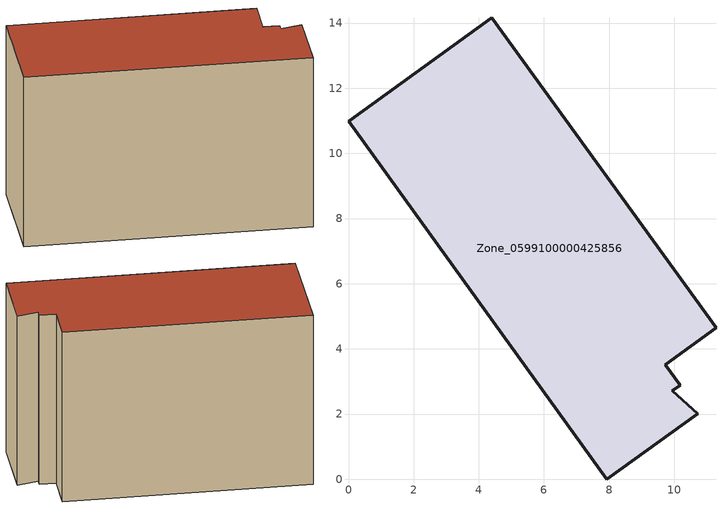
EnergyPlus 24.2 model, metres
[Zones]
Zone_0599100000425856
 floor ground (C_G): 0,10.98 4.4,14.16 11.28,4.64 9.72,3.52 10.18,2.88 9.94,2.71 10.71,2.01 7.93,0 z0
 wall outside (C_F): 4.4,14.16 0,10.98 7.93,0 10.71,2.01 9.94,2.71 10.18,2.88 9.72,3.52 11.28,4.64 4.4,14.16 z0:8.74
 roof outside (C_R): 7.93,0 10.71,2.01 9.94,2.71 10.18,2.88 9.72,3.52 11.28,4.64 4.4,14.16 0,10.98 z8.74
[BUILDING]
Pand.0599100000425856: North Axis=0; Terrain=City; Loads Convergence Tolerance Value=0.04; Temperature Convergence Tolerance Value=0.4; Solar Distribution=FullExterior; Maximum Number of Warmup Days=25; Minimum Number of Warmup Days=1
[Site:Location]
Rotterdam.The.Hague.AP_ZH_NLD Design_Conditions: Latitude=51.96; Longitude=4.45; Time Zone=1; Elevation=-4.5
[SITE:GROUNDTEMPERATURE:BUILDINGSURFACE]
18, 18, 18, 18, 18, 18, 18, 18, 18, 18, 18, 18
[MATERIAL] Thermal Absorptance=0.9; Solar Absorptance=0.7; Visible Absorptance=0.7
Name | Roughness | Thickness | Conductivity | Density | Specific Heat
G.TI.2006-2014 | MediumSmooth | 0.15 | 0.06 | 540 | 1210
F.TI.2006-2014 | Rough | 0.3 | 0.12 | 1920 | 840
R.TI.2006-2014 | MediumRough | 0.2 | 0.08 | 1500 | 1000
[CONSTRUCTION]
C_G: G.TI.2006-2014
C_F: F.TI.2006-2014
C_R: R.TI.2006-2014
[ZONE]
Zone_0599100000425856: Type=1; Multiplier=1; Ceiling Height=Autocalculate; Volume=Autocalculate; Floor Area=autocalculate; Part of Total Floor Area=Yes
[ZONEINFILTRATION:DESIGNFLOWRATE]
Infil_Zone_0599100000425856: Zone or ZoneList or Space or SpaceList=Zone_0599100000425856; Schedule=AlwaysOn; Design Flow Rate Calculation Method=Flow/Area; Flow Rate per Floor Area=0.0015; Constant Term Coefficient=1; Temperature Term Coefficient=0; Velocity Term Coefficient=0; Velocity Squared Term Coefficient=0
[HVACTEMPLATE:ZONE:IDEALLOADSAIRSYSTEM]
Zone_0599100000425856: Maximum Heating Supply Air Temperature=50; Minimum Cooling Supply Air Temperature=13; Maximum Heating Supply Air Humidity Ratio=0.0156; Minimum Cooling Supply Air Humidity Ratio=0.0077; Heating Limit=NoLimit; Cooling Limit=NoLimit; Dehumidification Control Type=ConstantSensibleHeatRatio; Cooling Sensible Heat Ratio=0.7; Dehumidification Setpoint=60; Humidification Control Type=None; Humidification Setpoint=30; Outdoor Air Method=None; Outdoor Air Flow Rate per Person=0.00944; Outdoor Air Flow Rate per Zone Floor Area=0; Outdoor Air Flow Rate per Zone=0; Demand Controlled Ventilation Type=None; Outdoor Air Economizer Type=NoEconomizer; Heat Recovery Type=None; Sensible Heat Recovery Effectiveness=0.7; Latent Heat Recovery Effectiveness=0.65
[ZONECONTROL:THERMOSTAT]
ThermostatControl_Zone_0599100000425856: Zone or ZoneList=Zone_0599100000425856; Control Type Schedule=DualSetpointControlType; Control 1=Thermostat_Zone_0599100000425856; Temperature Difference Between Cutout And Setpoint=0
[THERMOSTATSETPOINT:DUALSETPOINT]
Thermostat_Zone_0599100000425856: Heating Setpoint Temperature Schedule=HeatingSetpoint_Zone_0599100000425856; Cooling Setpoint Temperature Schedule=CoolingSetpoint_Zone_0599100000425856
[SCHEDULE:COMPACT]
HeatingSetpoint_Zone_0599100000425856: Through: 12/31, For: AllDays, Until: 24:00, 21
CoolingSetpoint_Zone_0599100000425856: Through: 12/31, For: AllDays, Until: 24:00, 24
DualSetpointControlType: Through: 12/31, For: AllDays, Until: 24:00, 4
AlwaysOn: Through: 12/31, For: AllDays, Until: 24:00, 1
